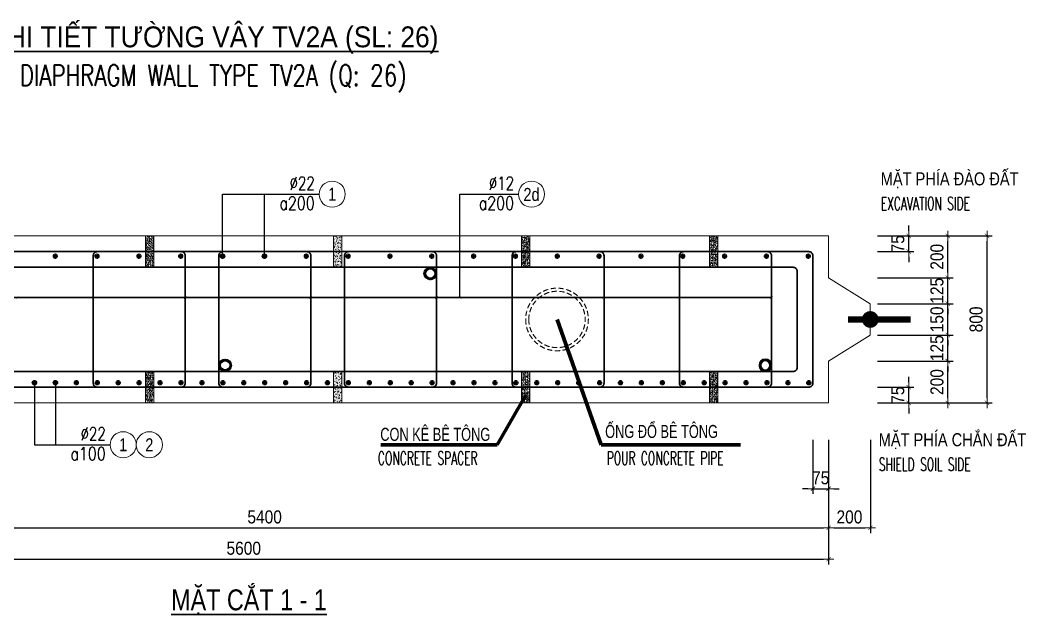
# Model space of a CAD drawing. Header units: millimetres. Extents: x -642477 to 1168880, y -27982 to 330379.
# Drawn here: x 206500 to 220946, y 93198 to 101745 of the extents above; entities that cross this region are included whole.
import ezdxf
from ezdxf.enums import TextEntityAlignment as Align

# ---------------------------------------------------------------- set-up
doc = ezdxf.new("R2010")
doc.units = ezdxf.units.MM
doc.linetypes.add('HIDDEN', pattern=[0.375, 0.25, -0.125])
doc.linetypes.add('HIDDEN2', pattern=[4.7625, 3.175, -1.5875])
doc.layers.get('0').update_dxf_attribs({"lineweight": 20})
doc.layers.get('Defpoints').update_dxf_attribs({"color": 151, "lineweight": 9})
for name, color, linetype, lineweight in [('NDC_S_BEAM', 3, 'HIDDEN2', 20), ('NDC_S_BREAK-LINE', 1, 'Continuous', 15), ('NDC_S_DIAPHGRAM WALL', 3, 'Continuous', 20), ('NDC_S_DIM', 1, 'Continuous', 15), ('NDC_S_ENG TITLE', 3, 'Continuous', 20), ('NDC_S_HATCH MATERIAL', 8, 'Continuous', 13), ('NDC_S_LEADER', 1, 'Continuous', 15), ('NDC_S_LEVEL TEXT', 7, 'Continuous', 20), ('NDC_S_REBAR', 4, 'Continuous', 35), ('NDC_S_VN TEXT', 7, 'Continuous', 20), ('NDC_S_VN TITLE', 6, 'Continuous', 35)]:
    doc.layers.add(name, color=color, linetype=linetype, lineweight=lineweight)
doc.layers.add('NDC_S_REBAR DES.', color=2, linetype='Continuous')
doc.styles.add('ARIAL', font='arial.ttf', dxfattribs={"width": 0.8})
doc.styles.add('NDC_ARIAL', font='arial.ttf', dxfattribs={"width": 0.85})
doc.styles.add('NDC_DIM', font='', dxfattribs={"width": 0.75})
doc.styles.add('NDC_EN TXT', font='romans.shx', dxfattribs={"width": 0.8})
doc.styles.get('NDC_DIM').set_extended_font_data('Dotum')
doc.dimstyles.new('A1-NDC-1-25 (x3)', dxfattribs={"dimscale": 75, "dimtxt": 2.5, "dimasz": 1, "dimexe": 1, "dimexo": 0, "dimgap": 0.8, "dimtad": 1, "dimdec": 0, "dimlfac": 0.333333, "dimdsep": 46, "dimtxsty": 'NDC_ARIAL', "dimblk": 'DIMMARK', "dimcen": 49999.938995, "dimdle": 1.5, "dimclrd": 1, "dimclre": 1, "dimclrt": 3, "dimadec": 0, "dimazin": 0, "dimtfac": 1, "dimtdec": 0, "dimtix": 1, "dimtmove": 2, "dimatfit": 3, "dimfxl": 1, "dimarcsym": 0})
doc.dimstyles.new('NDC_dim_25', dxfattribs={"dimscale": 25, "dimtxt": 2.2, "dimasz": 1.5, "dimexe": 1.5, "dimexo": 2.5, "dimgap": 1, "dimtad": 1, "dimdec": 0, "dimzin": 0, "dimdsep": 46, "dimtxsty": 'NDC_DIM', "dimblk": 'DIMMARK', "dimcen": 0.09, "dimdle": 1.2, "dimclrd": 1, "dimclre": 1, "dimclrt": 3, "dimadec": 0, "dimazin": 0, "dimtfac": 1, "dimtdec": 0, "dimtix": 1, "dimtofl": 0, "dimtmove": 0, "dimatfit": 3, "dimfxl": 6, "dimfxlon": 1, "dimtolj": 1, "dimtzin": 0, "dimarcsym": 0})

# ---------------------------------------------------------------- blocks, each defined once
blk = doc.blocks.new('DIMMARK')
at = {"layer": 'NDC_S_DIM', "color": 1}
blk.add_line((-1.5, 0), (1, 0), dxfattribs=at)
at = {"layer": 'NDC_S_DIM', "color": 2, "const_width": 0.1}
blk.add_lwpolyline([(-0.42, -0.42), (0.42, 0.42)], dxfattribs=at)
blk = doc.blocks.new('TV_001')
at = {"layer": 'NDC_S_DIAPHGRAM WALL', "ltscale": 0.01}
for p, q in [((21086.6, 15963.3), (21044.1, 15767.9)), ((21044.1, 15767.9), (20822.1, 15688.3)), ((20822.1, 15688.3), (20790.3, 15541.7)), ((20790.3, 15541.7), (20959.2, 15377)), ((20959.2, 15377), (20916.7, 15181.6)), ((20916.7, 15181.6), (26388.8, 13991.9))]:
    blk.add_line(p, q, dxfattribs=at)
blk.add_lwpolyline([(26558.8, 14773.6), (21086.6, 15963.3)], dxfattribs=at)
at = {"layer": 'NDC_S_DIAPHGRAM WALL', "ltscale": 50, "const_width": 30}
blk.add_lwpolyline([(20911.1, 15592.2), (20618, 15655.9)], dxfattribs=at)
at = {"layer": 'NDC_S_DIAPHGRAM WALL', "ltscale": 50, "const_width": 40}
blk.add_lwpolyline([(20825.8, 15610.7, -1), (20786.7, 15619.2, -1)], format="xyb", close=True, dxfattribs=at)
blk = doc.blocks.new('Ong sieu am')
at = {"layer": 'NDC_S_HATCH MATERIAL'}
h = blk.add_hatch(dxfattribs=at)
h.set_pattern_fill('ANSI31', color=256, scale=20)
h.set_pattern_definition([(45, (0, 0), (-1.76776695, 1.76776695), [])])
h.paths.add_polyline_path([(-7119.3, 51158.9, 1), (-7179.3, 51158.9, 1)])
h.paths.add_polyline_path([(-7171.3, 51158.9, -1), (-7127.3, 51158.9, -1)], flags=16)
at = {"layer": 'NDC_S_REBAR DES.'}
for radius in [30, 22]:
    blk.add_circle((-7149.3, 51158.9), radius, dxfattribs=at)
blk = doc.blocks.new('ong do BT')
at = {"layer": 'NDC_S_HATCH MATERIAL', "linetype": 'HIDDEN', "ltscale": 100}
for radius in [150, 135]:
    blk.add_circle((-6323.7, 51237.8), radius, dxfattribs=at)
blk = doc.blocks.new('con ke BT')
at = {"layer": 'NDC_S_HATCH MATERIAL'}
h = blk.add_hatch(dxfattribs=at)
h.set_pattern_fill('AR-CONC', color=256, scale=2)
h.set_pattern_definition([(50, (0, 0), (14.3452037, -1.2550427), [1.5, -16.5]), (355, (0, 0), (-2.7750267, 15.0438427), [1.2, -13.2]), (100.451444, (1.195, -0.105), (11.570177, 13.7888), [1.274804, -14.0228422]), (46.1842, (0, 4), (21.3448266, -3.3103856), [2.25, -24.75]), (96.635635, (1.779, 3.724), (18.693239, 19.482372), [1.912207, -21.034275]), (351.184164, (0, 4), (18.693239, 19.482372), [1.8, -19.8]), (21, (2, 3), (11.938141, -8.0523778), [1.5, -16.5]), (326, (2, 3), (4.8663066, 14.503001), [1.2, -13.2]), (71.451445, (2.995, 2.329), (16.8044475, 6.450623), [1.274804, -14.0228422]), (37.5, (0, 0), (0.2431971, 6.6578771), [0, -13.04, 0, -13.4, 0, -13.25]), (7.5, (0, 0), (5.2613907, 7.8882342), [0, -7.64, 0, -12.74, 0, -5.05]), (327.5, (-4.46, 0), (10.6764487, -0.45109743), [0, -5, 0, -15.6, 0, -20.7]), (317.5, (-6.46, 0), (11.6637234, 2.0020996), [0, -6.5, 0, -10.36, 0, -14.7])])
h.paths.add_polyline_path([(-7076.9, 51430.9), (-7116.9, 51430.9), (-7116.9, 51280.9), (-7076.9, 51280.9)])
at = {"layer": 'NDC_S_BREAK-LINE'}
blk.add_lwpolyline([(-7116.9, 51430.9), (-7116.9, 51280.9), (-7076.9, 51280.9), (-7076.9, 51430.9)], close=True, dxfattribs=at)
blk = doc.blocks.new('*U2261')
at = {"layer": 'NDC_S_LEADER', "xscale": 3, "yscale": 3, "zscale": 3}
blk.add_blockref('con ke BT', (21291, -154068), dxfattribs=at)
blk = doc.blocks.new('*U2262')
at = {"layer": 'NDC_S_DIM', "color": 0, "linetype": 'ByBlock', "lineweight": -2, "transparency": 16777216}
for p in [(0, 0), (2700, 0), (5400, 0), (8100, 0), (10800, 0), (13500, 0)]:
    blk.add_blockref('*U2261', p, dxfattribs=at)
blk = doc.blocks.new('*U2263')
at = {"layer": 'NDC_S_LEADER', "xscale": 3, "yscale": 3, "zscale": 3}
blk.add_blockref('con ke BT', (21291, -154068), dxfattribs=at)
blk = doc.blocks.new('*U2264')
at = {"layer": 'NDC_S_DIM', "color": 0, "linetype": 'ByBlock', "lineweight": -2, "transparency": 16777216}
for p in [(0, 0), (2700, 0), (5400, 0), (8100, 0), (10800, 0), (13500, 0)]:
    blk.add_blockref('*U2263', p, dxfattribs=at)
blk = doc.blocks.new('*U366')
blk.add_circle((2.5, 0), 2.5)
at = {"layer": 'NDC_S_VN TEXT', "color": 3, "style": 'NDC_EN TXT'}
for tag, width, p in [('DK2', 0.75, (-0.85, 0.85)), ('KC2', 0.8, (-0.85, -2.97))]:
    blk.add_attdef(tag, text='', height=2.5, dxfattribs=dict(at, width=width)).set_placement(p, align=Align.RIGHT)
at = {"layer": 'NDC_S_VN TEXT', "color": 7, "style": 'ARIAL', "width": 0.8}
blk.add_attdef('SH3', text='', height=2.5, dxfattribs=at).set_placement((2.5, 0), align=Align.MIDDLE)
blk = doc.blocks.new('kata_block_THEP')
at = {"layer": 'NDC_S_REBAR', "color": 0}
for p, q in [((-0.5, 0), (0.5, 0)), ((-0.35, 0.35), (0.35, -0.35)), ((0.35, 0.35), (-0.35, -0.35)), ((0, 0.5), (0, -0.5))]:
    blk.add_line(p, q, dxfattribs=at)
at = {"layer": 'NDC_S_REBAR', "color": 0, "const_width": 0.0833}
blk.add_lwpolyline([(-0.5, 0, 1), (0.5, 0, 1), (-0.5, 0, 1)], format="xyb", dxfattribs=at)
blk = doc.blocks.new('*U2281')
at = {"layer": 'NDC_S_REBAR', "ltscale": 80, "xscale": 72, "yscale": 72, "zscale": 72}
blk.add_blockref('kata_block_THEP', (0, 0), dxfattribs=at)
blk = doc.blocks.new('*U2282')
at = {"layer": 'NDC_S_LEVEL TEXT', "color": 0, "linetype": 'ByBlock', "lineweight": -2, "transparency": 16777216}
for p in [(5408.1, 0), (6009, 0), (6609.9, 0), (7210.8, 0), (7811.7, 0), (8412.6, 0), (9013.5, 0), (9614.4, 0), (10215.3, 0), (10816.2, 0), (11417.1, 0), (12018, 0), (12618.9, 0), (13219.8, 0), (13820.7, 0), (14421.6, 0), (15022.5, 0), (15623.4, 0), (16224.3, 0)]:
    blk.add_blockref('*U2281', p, dxfattribs=at)
blk = doc.blocks.new('*U2283')
at = {"layer": 'NDC_S_REBAR', "ltscale": 80, "xscale": 72, "yscale": 72, "zscale": 72}
blk.add_blockref('kata_block_THEP', (0, 0), dxfattribs=at)
blk = doc.blocks.new('*U2284')
at = {"layer": 'NDC_S_LEVEL TEXT', "color": 0, "linetype": 'ByBlock', "lineweight": -2, "transparency": 16777216}
for p in [(5110.2, 0), (5410.8, 0), (5711.4, 0), (6012, 0), (6312.6, 0), (6613.2, 0), (6913.8, 0), (7214.4, 0), (7515, 0), (7815.6, 0), (8116.2, 0), (8416.8, 0), (8717.4, 0), (9018, 0), (9318.6, 0), (9619.2, 0), (9919.8, 0), (10220.4, 0), (10521, 0), (10821.6, 0), (11122.2, 0), (11422.8, 0), (11723.4, 0), (12024, 0), (12324.6, 0), (12625.2, 0), (12925.8, 0), (13226.4, 0), (13527, 0), (13827.6, 0), (14128.2, 0), (14428.8, 0), (14729.4, 0), (15030, 0), (15330.6, 0), (15631.2, 0), (15931.8, 0), (16232.4, 0)]:
    blk.add_blockref('*U2283', p, dxfattribs=at)
blk = doc.blocks.new('*D2293')
at = {"layer": 'Defpoints', "color": 0, "ltscale": 100, "transparency": 16777216}
for p in [(218817, 96844), (219825, 96844), (218817, 96244)]:
    blk.add_point(p, dxfattribs=at)
at = {"layer": 'NDC_S_DIM', "color": 1, "lineweight": -2, "ltscale": 100, "transparency": 16777216}
for p, q in [((218817, 96844), (219900, 96844)), ((219825, 96319), (219825, 96769)), ((218817, 96244), (219900, 96244))]:
    blk.add_line(p, q, dxfattribs=at)
at = {"layer": 'NDC_S_DIM', "color": 1, "lineweight": -2, "ltscale": 100, "transparency": 16777216, "xscale": 75, "yscale": 75, "zscale": 75}
for p, rotation in [((219825, 96844), 90), ((219825, 96244), 270)]:
    blk.add_blockref('DIMMARK', p, dxfattribs=dict(at, rotation=rotation))
at = {"layer": 'NDC_S_DIM', "color": 3, "ltscale": 100, "transparency": 16777216, "insert": (219669, 96544), "char_height": 187.5, "attachment_point": 5, "rotation": 90, "style": 'NDC_ARIAL'}
blk.add_mtext('200', dxfattribs=at)
blk = doc.blocks.new('*D2294')
at = {"layer": 'Defpoints', "color": 0, "ltscale": 100, "transparency": 16777216}
for p in [(218817, 97219), (219825, 97219), (218817, 96844)]:
    blk.add_point(p, dxfattribs=at)
at = {"layer": 'NDC_S_DIM', "color": 1, "lineweight": -2, "ltscale": 100, "transparency": 16777216}
for p, q in [((219825, 97294), (219825, 97369)), ((218817, 97219), (219900, 97219)), ((219825, 96844), (219825, 97219)), ((218817, 96844), (219900, 96844)), ((219825, 96769), (219825, 96694))]:
    blk.add_line(p, q, dxfattribs=at)
at = {"layer": 'NDC_S_DIM', "color": 1, "lineweight": -2, "ltscale": 100, "transparency": 16777216, "xscale": 75, "yscale": 75, "zscale": 75}
for p, rotation in [((219825, 97219), 270), ((219825, 96844), 90)]:
    blk.add_blockref('DIMMARK', p, dxfattribs=dict(at, rotation=rotation))
at = {"layer": 'NDC_S_DIM', "color": 3, "ltscale": 100, "transparency": 16777216, "insert": (219669, 97031), "char_height": 187.5, "attachment_point": 5, "rotation": 90, "style": 'NDC_ARIAL'}
blk.add_mtext('125', dxfattribs=at)
blk = doc.blocks.new('*D2295')
at = {"layer": 'Defpoints', "color": 0, "ltscale": 100, "transparency": 16777216}
for p in [(218817, 97669), (219825, 97669), (218817, 97219)]:
    blk.add_point(p, dxfattribs=at)
at = {"layer": 'NDC_S_DIM', "color": 1, "lineweight": -2, "ltscale": 100, "transparency": 16777216}
for p, q in [((219825, 97744), (219825, 97819)), ((218817, 97669), (219900, 97669)), ((219825, 97219), (219825, 97669)), ((218817, 97219), (219900, 97219)), ((219825, 97144), (219825, 97069))]:
    blk.add_line(p, q, dxfattribs=at)
at = {"layer": 'NDC_S_DIM', "color": 1, "lineweight": -2, "ltscale": 100, "transparency": 16777216, "xscale": 75, "yscale": 75, "zscale": 75}
for p, rotation in [((219825, 97669), 270), ((219825, 97219), 90)]:
    blk.add_blockref('DIMMARK', p, dxfattribs=dict(at, rotation=rotation))
at = {"layer": 'NDC_S_DIM', "color": 3, "ltscale": 100, "transparency": 16777216, "insert": (219669, 97444), "char_height": 187.5, "attachment_point": 5, "rotation": 90, "style": 'NDC_ARIAL'}
blk.add_mtext('150', dxfattribs=at)
blk = doc.blocks.new('*D2296')
at = {"layer": 'Defpoints', "color": 0, "ltscale": 100, "transparency": 16777216}
for p in [(218817, 98044), (219825, 98044), (218817, 97669)]:
    blk.add_point(p, dxfattribs=at)
at = {"layer": 'NDC_S_DIM', "color": 1, "lineweight": -2, "ltscale": 100, "transparency": 16777216}
for p, q in [((219825, 98119), (219825, 98194)), ((218817, 98044), (219900, 98044)), ((219825, 97669), (219825, 98044)), ((218817, 97669), (219900, 97669)), ((219825, 97594), (219825, 97519))]:
    blk.add_line(p, q, dxfattribs=at)
at = {"layer": 'NDC_S_DIM', "color": 1, "lineweight": -2, "ltscale": 100, "transparency": 16777216, "xscale": 75, "yscale": 75, "zscale": 75}
for p, rotation in [((219825, 98044), 270), ((219825, 97669), 90)]:
    blk.add_blockref('DIMMARK', p, dxfattribs=dict(at, rotation=rotation))
at = {"layer": 'NDC_S_DIM', "color": 3, "ltscale": 100, "transparency": 16777216, "insert": (219669, 97856), "char_height": 187.5, "attachment_point": 5, "rotation": 90, "style": 'NDC_ARIAL'}
blk.add_mtext('125', dxfattribs=at)
blk = doc.blocks.new('*D2297')
at = {"layer": 'Defpoints', "color": 0, "ltscale": 100, "transparency": 16777216}
for p in [(218817, 98644), (219825, 98644), (218817, 98044)]:
    blk.add_point(p, dxfattribs=at)
at = {"layer": 'NDC_S_DIM', "color": 1, "lineweight": -2, "ltscale": 100, "transparency": 16777216}
for p, q in [((218817, 98644), (219900, 98644)), ((219825, 98119), (219825, 98569)), ((218817, 98044), (219900, 98044))]:
    blk.add_line(p, q, dxfattribs=at)
at = {"layer": 'NDC_S_DIM', "color": 1, "lineweight": -2, "ltscale": 100, "transparency": 16777216, "xscale": 75, "yscale": 75, "zscale": 75}
for p, rotation in [((219825, 98644), 90), ((219825, 98044), 270)]:
    blk.add_blockref('DIMMARK', p, dxfattribs=dict(at, rotation=rotation))
at = {"layer": 'NDC_S_DIM', "color": 3, "ltscale": 100, "transparency": 16777216, "insert": (219669, 98344), "char_height": 187.5, "attachment_point": 5, "rotation": 90, "style": 'NDC_ARIAL'}
blk.add_mtext('200', dxfattribs=at)
blk = doc.blocks.new('*D2298')
at = {"layer": 'Defpoints', "color": 0, "ltscale": 100, "transparency": 16777216}
for p in [(218817, 98644), (220388, 98644), (218817, 96244)]:
    blk.add_point(p, dxfattribs=at)
at = {"layer": 'NDC_S_DIM', "color": 1, "lineweight": -2, "ltscale": 100, "transparency": 16777216}
for p, q in [((218817, 98644), (220463, 98644)), ((220388, 96319), (220388, 98569)), ((218817, 96244), (220463, 96244))]:
    blk.add_line(p, q, dxfattribs=at)
at = {"layer": 'NDC_S_DIM', "color": 1, "lineweight": -2, "ltscale": 100, "transparency": 16777216, "xscale": 75, "yscale": 75, "zscale": 75}
for p, rotation in [((220388, 98644), 90), ((220388, 96244), 270)]:
    blk.add_blockref('DIMMARK', p, dxfattribs=dict(at, rotation=rotation))
at = {"layer": 'NDC_S_DIM', "color": 3, "ltscale": 100, "transparency": 16777216, "insert": (220232, 97444), "char_height": 187.5, "attachment_point": 5, "rotation": 90, "style": 'NDC_ARIAL'}
blk.add_mtext('800', dxfattribs=at)
blk = doc.blocks.new('*D2299')
at = {"layer": 'Defpoints', "color": 0, "ltscale": 100, "transparency": 16777216}
for p in [(218817, 96469), (219263, 96469), (218817, 96244)]:
    blk.add_point(p, dxfattribs=at)
at = {"layer": 'NDC_S_DIM', "color": 1, "lineweight": -2, "ltscale": 100, "transparency": 16777216}
for p, q in [((219263, 96544), (219263, 96619)), ((218817, 96469), (219338, 96469)), ((219263, 96244), (219263, 96469)), ((218817, 96244), (219338, 96244)), ((219263, 96169), (219263, 96094))]:
    blk.add_line(p, q, dxfattribs=at)
at = {"layer": 'NDC_S_DIM', "color": 1, "lineweight": -2, "ltscale": 100, "transparency": 16777216, "xscale": 75, "yscale": 75, "zscale": 75}
for p, rotation in [((219263, 96469), 270), ((219263, 96244), 90)]:
    blk.add_blockref('DIMMARK', p, dxfattribs=dict(at, rotation=rotation))
at = {"layer": 'NDC_S_DIM', "color": 3, "ltscale": 100, "transparency": 16777216, "insert": (219107, 96356), "char_height": 187.5, "attachment_point": 5, "rotation": 90, "style": 'NDC_ARIAL'}
blk.add_mtext('75', dxfattribs=at)
blk = doc.blocks.new('*D2300')
at = {"layer": 'Defpoints', "color": 0, "ltscale": 100, "transparency": 16777216}
for p in [(218817, 98644), (219263, 98644), (218817, 98419)]:
    blk.add_point(p, dxfattribs=at)
at = {"layer": 'NDC_S_DIM', "color": 1, "lineweight": -2, "ltscale": 100, "transparency": 16777216}
for p, q in [((219263, 98719), (219263, 98794)), ((218817, 98644), (219338, 98644)), ((219263, 98419), (219263, 98644)), ((218817, 98419), (219338, 98419)), ((219263, 98344), (219263, 98269))]:
    blk.add_line(p, q, dxfattribs=at)
at = {"layer": 'NDC_S_DIM', "color": 1, "lineweight": -2, "ltscale": 100, "transparency": 16777216, "xscale": 75, "yscale": 75, "zscale": 75}
for p, rotation in [((219263, 98644), 270), ((219263, 98419), 90)]:
    blk.add_blockref('DIMMARK', p, dxfattribs=dict(at, rotation=rotation))
at = {"layer": 'NDC_S_DIM', "color": 3, "ltscale": 100, "transparency": 16777216, "insert": (219107, 98531), "char_height": 187.5, "attachment_point": 5, "rotation": 90, "style": 'NDC_ARIAL'}
blk.add_mtext('75', dxfattribs=at)
blk = doc.blocks.new('*D2302')
at = {"layer": 'Defpoints', "color": 0, "ltscale": 100, "transparency": 16777216}
for p in [(217887, 95714), (218112, 95714), (218112, 95011)]:
    blk.add_point(p, dxfattribs=at)
at = {"layer": 'NDC_S_DIM', "color": 1, "lineweight": -2, "ltscale": 100, "transparency": 16777216}
for p, q in [((217887, 95714), (217887, 94936)), ((218112, 95714), (218112, 94936)), ((217812, 95011), (217737, 95011)), ((217887, 95011), (218112, 95011)), ((218187, 95011), (218262, 95011))]:
    blk.add_line(p, q, dxfattribs=at)
at = {"layer": 'NDC_S_DIM', "color": 1, "lineweight": -2, "ltscale": 100, "transparency": 16777216, "xscale": 75, "yscale": 75, "zscale": 75}
blk.add_blockref('DIMMARK', (217887, 95011), dxfattribs=at)
at = {"layer": 'NDC_S_DIM', "color": 1, "lineweight": -2, "ltscale": 100, "transparency": 16777216, "xscale": 75, "yscale": 75, "zscale": 75, "rotation": 180}
blk.add_blockref('DIMMARK', (218112, 95011), dxfattribs=at)
at = {"layer": 'NDC_S_DIM', "color": 3, "ltscale": 100, "transparency": 16777216, "insert": (217999, 95167), "char_height": 187.5, "attachment_point": 5, "style": 'NDC_ARIAL'}
blk.add_mtext('75', dxfattribs=at)
blk = doc.blocks.new('*D2304')
at = {"layer": 'Defpoints', "color": 0, "ltscale": 100, "transparency": 16777216}
for p in [(201912, 95714), (218112, 95714), (218112, 94449)]:
    blk.add_point(p, dxfattribs=at)
at = {"layer": 'NDC_S_DIM', "color": 1, "lineweight": -2, "ltscale": 100, "transparency": 16777216}
for p, q in [((201912, 95714), (201912, 94374)), ((218112, 95714), (218112, 94374)), ((201987, 94449), (218037, 94449))]:
    blk.add_line(p, q, dxfattribs=at)
at = {"layer": 'NDC_S_DIM', "color": 1, "lineweight": -2, "ltscale": 100, "transparency": 16777216, "xscale": 75, "yscale": 75, "zscale": 75, "rotation": 180}
blk.add_blockref('DIMMARK', (201912, 94449), dxfattribs=at)
at = {"layer": 'NDC_S_DIM', "color": 1, "lineweight": -2, "ltscale": 100, "transparency": 16777216, "xscale": 75, "yscale": 75, "zscale": 75}
blk.add_blockref('DIMMARK', (218112, 94449), dxfattribs=at)
at = {"layer": 'NDC_S_DIM', "color": 3, "ltscale": 100, "transparency": 16777216, "insert": (210012, 94605), "char_height": 187.5, "attachment_point": 5, "style": 'NDC_ARIAL'}
blk.add_mtext('5400', dxfattribs=at)
blk = doc.blocks.new('*D2305')
at = {"layer": 'Defpoints', "color": 0, "ltscale": 100, "transparency": 16777216}
for p in [(218112, 95714), (218712, 95714), (218712, 94449)]:
    blk.add_point(p, dxfattribs=at)
at = {"layer": 'NDC_S_DIM', "color": 1, "lineweight": -2, "ltscale": 100, "transparency": 16777216}
for p, q in [((218112, 95714), (218112, 94374)), ((218712, 95714), (218712, 94374)), ((218187, 94449), (218637, 94449))]:
    blk.add_line(p, q, dxfattribs=at)
at = {"layer": 'NDC_S_DIM', "color": 1, "lineweight": -2, "ltscale": 100, "transparency": 16777216, "xscale": 75, "yscale": 75, "zscale": 75, "rotation": 180}
blk.add_blockref('DIMMARK', (218112, 94449), dxfattribs=at)
at = {"layer": 'NDC_S_DIM', "color": 1, "lineweight": -2, "ltscale": 100, "transparency": 16777216, "xscale": 75, "yscale": 75, "zscale": 75}
blk.add_blockref('DIMMARK', (218712, 94449), dxfattribs=at)
at = {"layer": 'NDC_S_DIM', "color": 3, "ltscale": 100, "transparency": 16777216, "insert": (218412, 94605), "char_height": 187.5, "attachment_point": 5, "style": 'NDC_ARIAL'}
blk.add_mtext('200', dxfattribs=at)
blk = doc.blocks.new('*D2306')
at = {"layer": 'Defpoints', "color": 0, "ltscale": 100, "transparency": 16777216}
for p in [(201312, 95714), (218112, 95714), (218112, 93999)]:
    blk.add_point(p, dxfattribs=at)
at = {"layer": 'NDC_S_DIM', "color": 1, "lineweight": -2, "ltscale": 100, "transparency": 16777216}
for p, q in [((201312, 95714), (201312, 93924)), ((218112, 95714), (218112, 93924)), ((201387, 93999), (218037, 93999))]:
    blk.add_line(p, q, dxfattribs=at)
at = {"layer": 'NDC_S_DIM', "color": 1, "lineweight": -2, "ltscale": 100, "transparency": 16777216, "xscale": 75, "yscale": 75, "zscale": 75, "rotation": 180}
blk.add_blockref('DIMMARK', (201312, 93999), dxfattribs=at)
at = {"layer": 'NDC_S_DIM', "color": 1, "lineweight": -2, "ltscale": 100, "transparency": 16777216, "xscale": 75, "yscale": 75, "zscale": 75}
blk.add_blockref('DIMMARK', (218112, 93999), dxfattribs=at)
at = {"layer": 'NDC_S_DIM', "color": 3, "ltscale": 100, "transparency": 16777216, "insert": (209712, 94155), "char_height": 187.5, "attachment_point": 5, "style": 'NDC_ARIAL'}
blk.add_mtext('5600', dxfattribs=at)

msp = doc.modelspace()

# ---------------------------------------------------------------- linework, layer by layer
at = {"layer": 'NDC_S_DIM'}
msp.add_circle((208355.8, 95643.6), 187.5, dxfattribs=at)
at = {"layer": 'NDC_S_REBAR'}
msp.add_lwpolyline([(202707.2, 97318), (201564.8, 96601, 0.2585925), (201536.6, 96550.2), (201536.6, 96528.7, 0.4142136), (201596.6, 96468.7), (217826.6, 96468.7, 0.4142136), (217886.6, 96528.7), (217886.6, 98358.7, 0.4142136), (217826.6, 98418.7), (201596.6, 98418.7, 0.4142136), (201536.6, 98358.7), (201536.6, 98342.9, 0.2239077), (201558.4, 98296.6), (202696, 97575.7)], format="xyb", dxfattribs=at)
for points in [[(207610.5, 98418.7), (208811.8, 98418.7, -0.4142136), (208871.8, 98358.7), (208871.8, 96528.7, -0.4142136), (208811.8, 96468.7), (207610.5, 96468.7, -0.4142136), (207550.5, 96528.7), (207550.5, 98358.7, -0.4142136)], [(209415, 98418.7), (210616.3, 98418.7, -0.4142136), (210676.3, 98358.7), (210676.3, 96528.7, -0.4142136), (210616.3, 96468.7), (209415, 96468.7, -0.4142136), (209355, 96528.7), (209355, 98358.7, -0.4142136)], [(211219.5, 98418.7), (212420.8, 98418.7, -0.4142136), (212480.8, 98358.7), (212480.8, 96528.7, -0.4142136), (212420.8, 96468.7), (211219.5, 96468.7, -0.4142136), (211159.5, 96528.7), (211159.5, 98358.7, -0.4142136)], [(213625.5, 98418.7), (214826.8, 98418.7, -0.4142136), (214886.8, 98358.7), (214886.8, 96528.7, -0.4142136), (214826.8, 96468.7), (213625.5, 96468.7, -0.4142136), (213565.5, 96528.7), (213565.5, 98358.7, -0.4142136)], [(216031.5, 98418.7), (217232.8, 98418.7, -0.4142136), (217292.8, 98358.7), (217292.8, 96528.7, -0.4142136), (217232.8, 96468.7), (216031.5, 96468.7, -0.4142136), (215971.5, 96528.7), (215971.5, 98358.7, -0.4142136)], [(202646.6, 98193.7), (217601.6, 98193.7, -0.4142136), (217661.6, 98133.7), (217661.6, 96753.7, -0.4142136), (217601.6, 96693.7), (202646.6, 96693.7, -0.4142136), (202586.6, 96753.7), (202586.6, 98133.7, -0.4142136)]]:
    msp.add_lwpolyline(points, format="xyb", close=True, dxfattribs=at)

# ---------------------------------------------------------------- block references
at = {"layer": 'NDC_S_BEAM', "xscale": -3, "yscale": 3, "zscale": 3, "rotation": 347.733965496706}
msp.add_blockref('TV_001', (269753.1, 38407.2), dxfattribs=at)
at = {"layer": 'NDC_S_DIM', "ltscale": 80, "xscale": 75, "yscale": 75, "zscale": 75}
for p, values in [((210795.1, 99243.7), {'SH3': '1', 'DK2': '%%c22', 'KC2': 'a200'}), ((213657.9, 99243.7), {'SH3': '2d', 'DK2': '%%c12', 'KC2': 'a200'}), ((207793.3, 95643.6), {'SH3': '1', 'DK2': '%%c22', 'KC2': 'a100'})]:
    msp.add_blockref('*U366', p, dxfattribs=at).add_auto_attribs(values)
at = {"layer": 'NDC_S_DIM'}
for name, p in [('*U2262', (202961.6, 98418.7)), ('*U2264', (202961.6, 96468.7))]:
    msp.add_blockref(name, p, dxfattribs=at)
at = {"layer": 'NDC_S_LEADER', "yscale": 3, "zscale": 3}
for name, p, xscale in [('Ong sieu am', (233838.7, -55372.9), 3), ('ong do BT', (195240.4, -56269.8), -3), ('Ong sieu am', (230892.9, -56692.9), 3)]:
    msp.add_blockref(name, p, dxfattribs=dict(at, xscale=xscale))
at = {"layer": 'NDC_S_LEADER', "xscale": -3, "yscale": 3, "zscale": 3, "rotation": 180}
msp.add_blockref('Ong sieu am', (238650.7, 250260.2), dxfattribs=at)
at = {"layer": 'NDC_S_LEVEL TEXT'}
msp.add_blockref('*U2282', (201596.1, 98352.7), dxfattribs=at)
at = {"layer": 'NDC_S_LEVEL TEXT', "extrusion": (0, 0, -1), "zscale": -1, "rotation": 180}
msp.add_blockref('*U2284', (-201596.1, 96534.7), dxfattribs=at)

# ---------------------------------------------------------------- texts
at = {"layer": 'NDC_S_ENG TITLE', "style": 'NDC_EN TXT', "width": 0.75}
msp.add_text('DIAPHRAGM WALL TYPE TV2A (Q: 26)', height=300, dxfattribs=at).set_placement((209272.5, 100931.7), align=Align.MIDDLE)
at = {"layer": 'NDC_S_ENG TITLE', "style": 'NDC_EN TXT', "width": 0.6}
for s, p in [('EXCAVATION SIDE', (218861.3, 99109.2)), ('CONCRETE SPACER', (211639.4, 95450)), ('POUR CONCRETE PIPE', (214924.7, 95450)), ('SHIELD SOIL SIDE', (218832.2, 95360.8))]:
    msp.add_text(s, height=187.5, dxfattribs=at).set_placement(p, align=Align.MIDDLE_LEFT)
at = {"layer": 'NDC_S_LEVEL TEXT', "style": 'NDC_ARIAL'}
for s, width, p in [('MẶT PHÍA ĐÀO ĐẤT', 0.8, (218861.3, 99464)), ('CON KÊ BÊ TÔNG', 0.7, (211673.3, 95792.8)), ('ỐNG ĐỔ BÊ TÔNG', 0.7, (214903.2, 95834.1)), ('MẶT PHÍA CHẮN ĐẤT', 0.8, (218832.2, 95715.5))]:
    msp.add_text(s, height=187.5, dxfattribs=dict(at, width=width)).set_placement(p, align=Align.MIDDLE_LEFT)
at = {"layer": 'NDC_S_VN TEXT', "color": 7, "style": 'ARIAL', "width": 0.8}
msp.add_text('2', height=187.5, dxfattribs=at).set_placement((208355.8, 95643.6), align=Align.MIDDLE)
at = {"layer": 'NDC_S_VN TITLE', "style": 'NDC_ARIAL'}
for s, width, p in [('%%UCHI TIẾT TƯỜNG VÂY TV2A (SL: 26)', 0.9, (209272.5, 101504.9)), ('%%UMẶT CẮT 1 - 1', 0.8, (209787, 93426.5))]:
    msp.add_text(s, height=300, dxfattribs=dict(at, width=width)).set_placement(p, align=Align.MIDDLE)

# ---------------------------------------------------------------- dimensions: what is measured, and where the dimension line sits
at = {"layer": 'NDC_S_DIM', "ltscale": 100}
for base, p1, p2, picture, middle in [((219262.5, 98643.7), (218817.3, 98418.7), (218817.3, 98643.7), '*D2300', (219107.2, 98531.2)), ((219825, 98643.7), (218817.3, 98043.7), (218817.3, 98643.7), '*D2297', (219669.3, 98343.7)), ((220387.5, 98643.7), (218817.3, 96243.7), (218817.3, 98643.7), '*D2298', (220231.8, 97443.7)), ((219825, 98043.7), (218817.3, 97668.7), (218817.3, 98043.7), '*D2296', (219669.3, 97856.2)), ((219825, 97668.7), (218817.3, 97218.7), (218817.3, 97668.7), '*D2295', (219669.3, 97443.7)), ((219825, 97218.7), (218817.3, 96843.7), (218817.3, 97218.7), '*D2294', (219669.3, 97031.2)), ((219825, 96843.7), (218817.3, 96243.7), (218817.3, 96843.7), '*D2293', (219669.3, 96543.7)), ((219262.5, 96468.7), (218817.3, 96243.7), (218817.3, 96468.7), '*D2299', (219107.2, 96356.2))]:
    dim = msp.add_linear_dim(base=base, p1=p1, p2=p2, angle=90, dimstyle='A1-NDC-1-25 (x3)', dxfattribs=at)
    dim.commit()
    dim.dimension.update_dxf_attribs({"geometry": picture, "text_midpoint": middle})
for base, p1, p2, picture, middle in [((218111.6, 93999), (201311.6, 95714.1), (218111.6, 95714.1), '*D2306', (209711.6, 94154.7)), ((218111.6, 94449), (201911.6, 95714.1), (218111.6, 95714.1), '*D2304', (210011.6, 94604.7)), ((218111.6, 95011.5), (217886.6, 95714.1), (218111.6, 95714.1), '*D2302', (217999.1, 95166.8)), ((218711.6, 94449), (218111.6, 95714.1), (218711.6, 95714.1), '*D2305', (218411.6, 94604.7))]:
    dim = msp.add_linear_dim(base=base, p1=p1, p2=p2, dimstyle='A1-NDC-1-25 (x3)', dxfattribs=at)
    dim.commit()
    dim.dimension.update_dxf_attribs({"geometry": picture, "text_midpoint": middle})

# ---------------------------------------------------------------- leaders
at = {"layer": 'NDC_S_LEADER'}
for points, override in [([(209407.8, 98352.7), (209407.8, 99243.7), (210795.1, 99243.7)], {"dimasz": 2.5, "dimldrblk": 'DotBlank'}), ([(210008.7, 98352.7), (210008.7, 99243.7), (210795.1, 99243.7)], {"dimasz": 2.5, "dimldrblk": 'DotBlank'}), ([(212816.2, 97757.9), (212816.2, 99243.7), (213657.9, 99243.7)], {"dimldrblk": 'ArchTick'}), ([(204059.8, 97757.9), (217284, 97757.9)], {"dimldrblk": 'ArchTick'}), ([(217292.8, 97757.9), (204063.1, 97757.9)], {"dimldrblk": 'ArchTick'}), ([(206465.8, 97757.9), (217284, 97757.9)], {"dimldrblk": 'ArchTick'}), ([(208871.8, 97757.9), (217284, 97757.9)], {"dimldrblk": 'ArchTick'}), ([(210671.9, 97757.9), (217284, 97757.9)], {"dimldrblk": 'ArchTick'}), ([(212480.8, 97757.9), (217284, 97757.9)], {"dimldrblk": 'ArchTick'}), ([(214882.4, 97757.9), (217284, 97757.9)], {"dimldrblk": 'ArchTick'}), ([(214211.6, 97443.7), (214846.9, 95643.6), (216848.3, 95643.6)], {"dimasz": 4.5, "dimlwd": 65533}), ([(206706.3, 96534.7), (206706.3, 95643.6), (207793.3, 95643.6)], {"dimasz": 2.5, "dimldrblk": 'DotBlank'}), ([(207006.9, 96534.7), (207006.9, 95643.6), (207793.3, 95643.6)], {"dimasz": 2.5, "dimldrblk": 'DotBlank'}), ([(213766.8, 96364.5), (213350.8, 95643.6), (211678.8, 95643.6)], {"dimasz": 4.5, "dimlwd": 65533})]:
    msp.add_leader(points, dimstyle='NDC_dim_25', override=override, dxfattribs=at)

doc.saveas('drawing.dxf')
